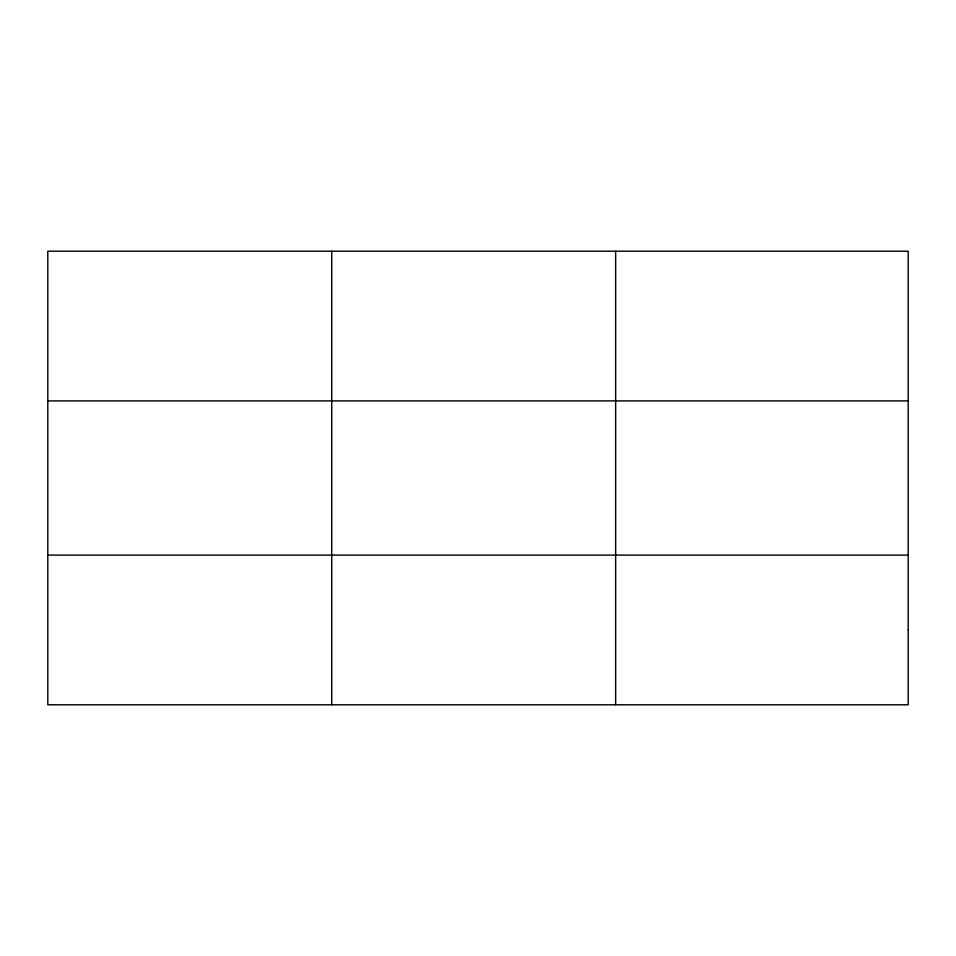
<?xml version="1.0" encoding="UTF-8"?>
<svg xmlns="http://www.w3.org/2000/svg" width="956" height="956" viewBox="0 0 956 956"><rect width="100%" height="100%" fill="white"/><g stroke="black" fill="none" stroke-linecap="round" stroke-linejoin="round"><path stroke-width="1.43" d="M331.732 704.787L331.732 251.213M615.664 704.787L615.664 251.213M47.8 400.887L908.2 400.887M47.8 555.113L908.2 555.113M908.2 629.944L908.2 704.787L47.8 704.787L47.8 251.213L908.2 251.213L908.2 629.944"/></g></svg>
